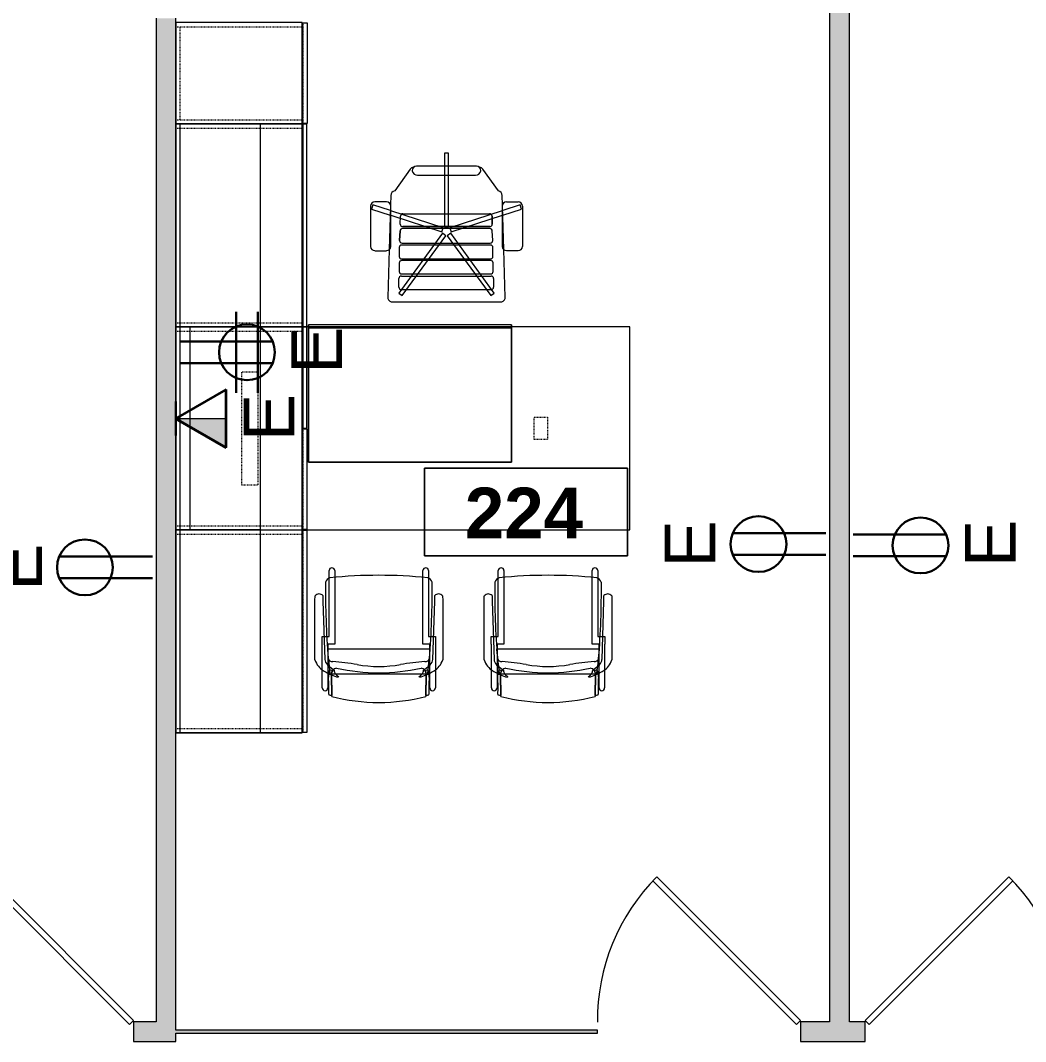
# Model space of a CAD drawing. Header units: inches. Extents: x 1180 to 3050, y -149 to 1363.
# Drawn here: x 2389.6 to 2567.9, y 672.2 to 853.4 of the extents above; entities that cross this region are included whole.
import ezdxf

# ---------------------------------------------------------------- set-up
doc = ezdxf.new("R2010")
doc.units = ezdxf.units.IN
doc.header["$MEASUREMENT"] = 0
doc.linetypes.add('Dash', pattern=[0.25, 0.125, -0.125])
for name, color, linetype, lineweight in [('A-ANNO-NOTE', 131, 'Continuous', 30), ('A-AREA-IDEN', 2, 'Continuous', 9), ('A-DOOR', 31, 'Continuous', 13), ('A-WALL-PATT', 111, 'Continuous', 13), ('I-FURN', 30, 'Continuous', 9), ('I-FURN-PNLS', 30, 'Dash', 9), ('I-WALL', 2, 'Continuous', 13)]:
    doc.layers.add(name, color=color, linetype=linetype, lineweight=lineweight)
doc.styles.add('Swis721 Lt BT', font='swissl.ttf', dxfattribs={"height": 9})
doc.styles.add('Swis721 Lt BT_B_1', font='', dxfattribs={"height": 9})
doc.styles.get('Swis721 Lt BT_B_1').set_extended_font_data('Swis721 Lt BT', bold=True)

# ---------------------------------------------------------------- blocks, each defined once
blk = doc.blocks.new('Door - Glass Single - Patch - Short Handle-6515139-FIRST FLOOR POWER _ SIGNAL')
at = {"layer": 'A-DOOR', "color": 8, "lineweight": 20}
for p, q in [((-8.16, -26.75), (17.29, -1.29)), ((17.29, -1.29), (18, -2)), ((18, -2), (-7.46, -27.46)), ((-7.46, -27.46), (-8.16, -26.75))]:
    blk.add_line(p, q, dxfattribs=at)
at = {"layer": 'A-DOOR', "lineweight": 9}
blk.add_arc((18, -2), 36, 179.5, 225, dxfattribs=at)
blk = doc.blocks.new('Door - Glass Single - Patch - Short Handle-6523773-FIRST FLOOR POWER _ SIGNAL')
at = {"layer": 'A-DOOR', "color": 8, "lineweight": 20}
for p, q in [((-7.46, 27.46), (-8.16, 26.75)), ((18, 2), (-7.46, 27.46)), ((-8.16, 26.75), (17.29, 1.29)), ((17.29, 1.29), (18, 2))]:
    blk.add_line(p, q, dxfattribs=at)
at = {"layer": 'A-DOOR', "lineweight": 9}
blk.add_arc((18, 2), 36, 135, 180.5, dxfattribs=at)
blk = doc.blocks.new('F - EXECUTIVE DESK 2 - F - EXECUTIVE DESK 2-V50-FIRST FLOOR POWER _ SIGNAL')
at = {"layer": 'I-FURN'}
for p, q in [((47.63, 66.85), (47.63, 64.52)), ((48.38, 66.85), (47.63, 66.85)), ((48.38, 64.52), (48.38, 66.85)), ((41.56, 63.98), (38.81, 60.13)), ((53.31, 64.52), (42.69, 64.52)), ((53.27, 64.52), (42.73, 64.52)), ((47.63, 64.52), (47.63, 53.75)), ((48.38, 53.75), (48.38, 64.52)), ((57.19, 60.13), (54.44, 63.98)), ((42.87, 62.9), (53.13, 62.9)), ((37.36, 58.17), (35.28, 58.17)), ((38.11, 59.31), (38.06, 57.65)), ((57.94, 57.65), (57.89, 59.31)), ((58.64, 58.17), (60.72, 58.17)), ((34.54, 57.42), (34.54, 50.28)), ((34.95, 57.64), (34.71, 56.92)), ((34.71, 56.92), (38.01, 55.85)), ((38.04, 56.63), (34.95, 57.64)), ((38.06, 57.42), (37.84, 49.74)), ((38.11, 56.61), (38.04, 56.63)), ((38.06, 57.65), (38.06, 57.47)), ((38.11, 50.28), (38.11, 57.42)), ((47.41, 53.59), (38.15, 56.6)), ((57.85, 56.6), (48.6, 53.59)), ((57.9, 50.28), (57.9, 57.42)), ((57.96, 56.63), (57.9, 56.61)), ((57.94, 57.47), (57.94, 57.65)), ((58.16, 49.74), (57.94, 57.42)), ((61.06, 57.64), (57.96, 56.63)), ((57.99, 55.85), (61.29, 56.92)), ((61.29, 56.92), (61.06, 57.64)), ((61.47, 57.42), (61.47, 50.28)), ((38.01, 55.85), (38.11, 55.82)), ((38.11, 55.82), (47.17, 52.87)), ((39.8, 54.24), (39.84, 55.66)), ((39.8, 54.24), (39.84, 55.66)), ((40.28, 56.09), (55.63, 56.09)), ((40.28, 56.09), (55.63, 56.09)), ((48.83, 52.87), (57.9, 55.82)), ((56.07, 55.66), (56.11, 54.24)), ((56.11, 54.24), (56.07, 55.66)), ((57.9, 55.82), (57.99, 55.85)), ((47.26, 52.62), (39.56, 42.02)), ((39.76, 53.03), (39.68, 51.34)), ((39.68, 51.34), (39.76, 53.03)), ((55.67, 53.45), (40.2, 53.45)), ((55.67, 53.45), (40.2, 53.45)), ((55.67, 53.79), (40.24, 53.79)), ((40.24, 53.79), (55.67, 53.79)), ((47.17, 52.87), (47.41, 53.59)), ((47.86, 52.17), (47.26, 52.62)), ((47.63, 53.75), (48.38, 53.75)), ((48.74, 52.62), (48.14, 52.17)), ((48.6, 53.59), (48.83, 52.87)), ((56.44, 42.02), (48.74, 52.62)), ((56.19, 51.34), (56.11, 53.03)), ((56.19, 51.34), (56.11, 53.03)), ((40.12, 50.88), (55.75, 50.88)), ((40.12, 50.88), (55.75, 50.88)), ((40.16, 41.57), (47.86, 52.17)), ((48.14, 52.17), (55.84, 41.57)), ((35.28, 49.53), (37.36, 49.53)), ((37.84, 49.71), (37.6, 41.21)), ((39.61, 50.08), (39.61, 48.51)), ((39.61, 50.08), (39.61, 48.51)), ((55.78, 50.52), (40.06, 50.52)), ((55.78, 50.52), (40.06, 50.52)), ((56.22, 48.51), (56.22, 50.08)), ((56.22, 48.51), (56.22, 50.08)), ((58.4, 41.21), (58.16, 49.71)), ((60.72, 49.53), (58.64, 49.53)), ((39.61, 47.35), (39.61, 45.85)), ((39.61, 47.35), (39.61, 45.85)), ((40.06, 48.07), (55.78, 48.07)), ((40.06, 48.07), (55.78, 48.07)), ((55.82, 47.79), (40.06, 47.79)), ((55.82, 47.79), (40.06, 47.79)), ((56.26, 45.85), (56.26, 47.35)), ((56.26, 45.85), (56.26, 47.35)), ((40.06, 45.41), (55.82, 45.41)), ((40.06, 45.41), (55.82, 45.41)), ((39.55, 43.05), (39.55, 44.59)), ((39.55, 43.05), (39.55, 44.59)), ((39.99, 45.03), (55.9, 45.03)), ((39.99, 45.03), (55.9, 45.03)), ((56.35, 44.59), (56.35, 43.05)), ((56.35, 44.59), (56.35, 43.05)), ((39.56, 42.02), (40.16, 41.57)), ((55.91, 42.61), (39.99, 42.61)), ((55.91, 42.61), (39.99, 42.61)), ((55.84, 41.57), (56.44, 42.02)), ((38.35, 40.44), (57.65, 40.44)), ((59.5, 36.37), (23.5, 36.37)), ((23.5, 36), (23.5, 36.37)), ((23.5, 36.37), (23.5, 36.17)), ((59.5, 36.17), (59.5, 36.37)), ((59.5, 36.37), (59.5, 36.35)), ((59.5, 36.35), (59.5, 36.3)), ((59.5, 36.3), (59.5, 36)), ((23.5, 36), (23.5, 36.18)), ((23.5, 36.18), (23.5, 36.13)), ((23.5, 36.1), (23.5, 36)), ((23.5, 36.08), (23.5, 36.02)), ((23.5, 36), (23.5, 35.94)), ((23.5, 35.87), (23.5, 36)), ((23.5, 35.93), (23.5, 35.99)), ((23.5, 35.99), (23.5, 35.87)), ((23.5, 35.94), (23.5, 35.87)), ((23.5, 35.87), (23.5, 35.93)), ((23.5, 12), (23.5, 35.87)), ((23.5, 35.87), (59.5, 35.87)), ((23.5, 35.87), (59.5, 35.87)), ((23.5, 35.86), (23.5, 12)), ((59.5, 36.13), (59.5, 36.18)), ((59.5, 36.18), (59.5, 36)), ((59.5, 36), (59.5, 36.1)), ((59.5, 36.02), (59.5, 36.08)), ((59.5, 36), (59.5, 35.87)), ((59.5, 35.94), (59.5, 36)), ((59.5, 35.87), (59.5, 35.99)), ((59.5, 35.99), (59.5, 35.93)), ((59.5, 35.87), (59.5, 35.94)), ((59.5, 35.93), (59.5, 35.87)), ((59.5, 35.87), (59.5, 12)), ((59.5, 12), (59.5, 35.86)), ((59.5, 12), (23.5, 12)), ((59.5, 12), (23.5, 12))]:
    blk.add_line(p, q, dxfattribs=at)
for centre, radius, start, end in [((42.72, 63.02), 1.5, 91.3656, 140.4552), ((42.73, 63.71), 0.819, 90, 180), ((42.87, 63.87), 0.972, 190, 270), ((53.13, 63.87), 0.972, 270, 350), ((53.27, 63.71), 0.819, 0, 90), ((53.28, 63.02), 1.5, 39.5448, 88.6344), ((38.97, 59.29), 0.861, 100.7088, 178.3747), ((57.03, 59.29), 0.861, 1.6253, 79.2912), ((35.28, 57.42), 0.746, 90, 180), ((37.36, 57.42), 0.746, 0, 90), ((58.64, 57.42), 0.746, 90, 180), ((60.72, 57.42), 0.746, 360, 90), ((35.28, 50.28), 0.746, 180, 270), ((37.36, 50.28), 0.746, 270, 0), ((58.64, 50.28), 0.746, 180, 270), ((60.72, 50.28), 0.746, 270, 0), ((38.35, 41.19), 0.75, 178.3747, 270), ((57.65, 41.19), 0.75, 270, 1.6253)]:
    blk.add_arc(centre, radius, start, end, dxfattribs=at)
for centre, major_axis, ratio, start_param, end_param in [((40.28, 55.65), (0.441, 0), 0.99965, 1.570796, 3.116145), ((40.28, 55.65), (0.441, 0), 0.99965, 1.570796, 3.116145), ((55.63, 55.65), (0.441, 0), 0.99965, 0.025448, 1.570796), ((55.63, 55.65), (0.441, 0), 0.99965, 0.025448, 1.570796), ((40.2, 53.01), (0.441, 0), 0.998574, 1.570796, 3.092009), ((40.2, 53.01), (0.441, 0), 0.998574, 1.570796, 3.092009), ((40.24, 54.23), (0.441, 0), 0.99965, 3.116145, 4.712389), ((40.24, 54.23), (0.441, 0), 0.99965, 3.116145, 4.712389), ((55.67, 54.23), (0.441, 0), 0.99965, 4.712389, 6.308633), ((55.67, 54.23), (0.441, 0), 0.99965, 4.712389, 6.308633), ((55.67, 53.01), (0.441, 0), 0.998574, 0.049584, 1.570796), ((55.67, 53.01), (0.441, 0), 0.998574, 0.049584, 1.570796), ((40.12, 51.32), (0.441, 0), 0.998574, 3.092009, 4.712389), ((40.12, 51.32), (0.441, 0), 0.998574, 3.092009, 4.712389), ((55.75, 51.32), (0.441, 0), 0.998574, 4.712389, 6.332769), ((55.75, 51.32), (0.441, 0), 0.998574, 4.712389, 6.332769), ((40.06, 50.08), (0.441, 0), 0.999403, 1.570796, 3.141593), ((40.06, 50.08), (0.441, 0), 0.999403, 1.570796, 3.141593), ((55.78, 50.08), (0.441, 0), 0.999403, 0, 1.570796), ((55.78, 50.08), (0.441, 0), 0.999403, 0, 1.570796), ((40.06, 48.51), (0.441, 0), 0.999403, 3.141593, 4.712389), ((40.06, 48.51), (0.441, 0), 0.999403, 3.141593, 4.712389), ((40.06, 47.35), (0.441, 0), 0.999591, 1.570796, 3.141593), ((40.06, 47.35), (0.441, 0), 0.999591, 1.570796, 3.141593), ((55.78, 48.51), (0.441, 0), 0.999403, 4.712389, 6.283185), ((55.78, 48.51), (0.441, 0), 0.999403, 4.712389, 5.497787), ((55.82, 47.35), (0.441, 0), 0.999591, 0, 1.570796), ((55.82, 47.35), (0.441, 0), 0.999591, 0, 1.570796), ((55.78, 48.51), (0.441, 0), 0.999403, 5.497787, 6.283185), ((40.06, 45.85), (0.441, 0), 0.999591, 3.141593, 4.712389), ((40.06, 45.85), (0.441, 0), 0.999591, 3.141593, 4.712389), ((55.82, 45.85), (0.441, 0), 0.999591, 4.712389, 6.283185), ((55.82, 45.85), (0.441, 0), 0.999591, 4.712389, 6.283185), ((39.99, 44.59), (0.441, 0), 0.994522, 1.570796, 3.141593), ((39.99, 44.59), (0.441, 0), 0.994522, 1.570796, 3.141593), ((55.9, 44.59), (0.442, 0), 0.994522, 0, 1.570796), ((55.9, 44.59), (0.442, 0), 0.994522, 0, 1.570796), ((39.99, 43.05), (0.441, 0), 0.994522, 3.141593, 4.712389), ((39.99, 43.05), (0.441, 0), 0.994522, 3.141593, 4.712389), ((55.91, 43.05), (0.441, 0), 0.994522, 4.712389, 6.283185), ((55.91, 43.05), (-0.441, 0), 0.994522, 1.570796, 3.141593)]:
    blk.add_ellipse(centre, major_axis=major_axis, ratio=ratio, start_param=start_param, end_param=end_param, dxfattribs=at)
at = {"layer": 'I-FURN-PNLS', "linetype": 'Continuous'}
for p, q in [((0, 90), (0, 72)), ((22.38, 90), (0, 90)), ((22.38, 72), (22.38, 90)), ((22.53, 89.94), (23.28, 89.94)), ((22.53, 72.06), (22.53, 89.94)), ((23.28, 89.94), (23.28, 72.06)), ((0, 72), (0, 0)), ((15, 72), (0, 72)), ((0, 72), (0, 0)), ((0.75, 72), (0, 72)), ((0.75, 72), (0, 72)), ((0, 72), (0, 0)), ((0, 72), (0, 0)), ((0.75, 72), (0, 72)), ((0, 72), (22.38, 72)), ((0, 72), (0, 36)), ((0.75, 72), (0, 72)), ((0.75, 0), (0.75, 72)), ((0.75, 0), (0.75, 72)), ((0.75, 0), (0.75, 72)), ((15, 72), (0.75, 72)), ((15, 72), (0.75, 72)), ((15, 0), (15, 72)), ((22.38, 72), (15, 72)), ((22.38, 72), (15, 72)), ((22.38, 36), (22.38, 72)), ((22.38, 36), (22.38, 72)), ((22.5, 71.94), (22.5, 36.06)), ((23.25, 71.94), (22.5, 71.94)), ((23.28, 72.06), (22.53, 72.06)), ((23.25, 36.06), (23.25, 71.94)), ((59.5, 36.37), (23.5, 36.37)), ((23.5, 36.37), (23.5, 12)), ((59.5, 12), (59.5, 36.37)), ((0, 36), (0.75, 36)), ((0, 36), (0, 0)), ((0.75, 36), (0, 36)), ((0.75, 36), (2.5, 36)), ((2.5, 36), (0.75, 36)), ((15, 36), (2.5, 36)), ((2.5, 36), (2.5, 0)), ((2.5, 36), (15, 36)), ((15, 36), (2.5, 36)), ((80.5, 36), (15, 36)), ((15, 36), (22.38, 36)), ((22.38, 36), (15, 36)), ((22.38, 0), (22.38, 36)), ((22.38, 0), (22.38, 36)), ((22.5, 36.06), (23.25, 36.06)), ((23.25, 35.94), (22.5, 35.94)), ((22.5, 35.94), (22.5, 18.06)), ((23.25, 18.06), (23.25, 35.94)), ((80.5, 0), (80.5, 36)), ((22.5, 18.06), (23.25, 18.06)), ((22.5, 17.94), (23.25, 17.94)), ((22.5, 0.06), (22.5, 17.94)), ((23.25, 17.94), (23.25, 0.06)), ((23.5, 12), (59.5, 12)), ((0, 0), (15, 0)), ((0, 0), (0.75, 0)), ((0.75, 0), (2.5, 0)), ((2.5, 0), (15, 0)), ((15, 0), (22.38, 0)), ((23.25, 0.06), (22.5, 0.06)), ((0, 0), (0.75, 0)), ((0, 0), (0.75, 0)), ((0, 0), (0, -36)), ((0, 0), (0.75, 0)), ((0, -36), (0, 0)), ((0, 0), (0, -36)), ((15, 0), (0, 0)), ((0.75, 0), (2.5, 0)), ((0.75, -36), (0.75, 0)), ((2.5, 0), (15, 0)), ((2.5, 0), (15, 0)), ((15, 0), (80.5, 0)), ((15, 0), (22.38, 0)), ((15, -36), (15, 0)), ((22.38, -36), (22.38, 0)), ((22.38, 0), (22.38, -36)), ((22.5, -0.06), (23.25, -0.06)), ((22.5, -35.94), (22.5, -0.06)), ((23.25, -0.06), (23.25, -35.94)), ((0, -36), (15, -36)), ((15, -36), (0, -36)), ((0, -36), (15, -36)), ((15, -36), (22.38, -36)), ((22.38, -36), (15, -36)), ((23.25, -35.94), (22.5, -35.94))]:
    blk.add_line(p, q, dxfattribs=at)
at = {"layer": 'I-FURN-PNLS'}
for p, q in [((0, 89.25), (22.38, 89.25)), ((0.75, 72.75), (0.75, 89.25)), ((22.53, 89.94), (22.53, 72.06)), ((0, 72.75), (22.38, 72.75)), ((0, 0), (0, 72)), ((0, 36), (0, 72)), ((0, 71.25), (0.75, 71.25)), ((0.75, 71.25), (15, 71.25)), ((15, 71.25), (22.38, 71.25)), ((22.38, 36), (22.38, 72)), ((22.5, 36.06), (22.5, 71.94)), ((0, 36.75), (0.75, 36.75)), ((0.75, 36.75), (15, 36.75)), ((15, 36.75), (22.38, 36.75)), ((0, 0), (0, 36)), ((0, 35.25), (0.75, 35.25)), ((0.75, 35.25), (2.5, 35.25)), ((2.5, 35.25), (15, 35.25)), ((15, 35.25), (22.38, 35.25)), ((22.38, 0), (22.38, 36)), ((22.5, 18.06), (22.5, 35.94)), ((11.63, 28), (11.63, 8)), ((14.63, 28), (11.63, 28)), ((14.63, 8), (14.63, 28)), ((63.57, 19.97), (65.93, 19.97)), ((63.57, 16.03), (63.57, 19.97)), ((65.93, 19.97), (65.93, 16.03)), ((22.5, 17.94), (22.5, 0.06)), ((65.93, 16.03), (63.57, 16.03)), ((11.63, 8), (14.63, 8)), ((0, 0.75), (0.75, 0.75)), ((0.75, 0.75), (2.5, 0.75)), ((2.5, 0.75), (15, 0.75)), ((15, 0.75), (22.38, 0.75)), ((22.38, 0), (22.38, -36)), ((0, 0), (0, -36)), ((0, -0.75), (15, -0.75)), ((15, -0.75), (22.38, -0.75)), ((22.5, -0.06), (22.5, -35.94)), ((0, -35.25), (15, -35.25)), ((15, -35.25), (22.38, -35.25))]:
    blk.add_line(p, q, dxfattribs=at)
blk = doc.blocks.new('F-Haworth_Chair_X99-Seminar - X99 Seminar Chair with Glides-V51-FIRST FLOOR POWER _ SIGNAL')
at = {"layer": 'I-FURN'}
for p, q in [((-8.82, 9.44), (-8.82, 10.78)), ((-8.82, -0.89), (-8.82, 9.44)), ((-7.83, 10.78), (-7.83, 9.57)), ((-7.83, 9.57), (-7.83, -2.27)), ((7.83, 9.57), (7.83, 10.78)), ((7.83, -2.27), (7.83, 9.57)), ((8.82, 10.78), (8.82, 9.44)), ((8.82, 9.44), (8.82, -0.89)), ((-11.32, 5.48), (-11.3, 6.32)), ((-11.32, -5.06), (-11.32, 5.48)), ((-9.92, 6.36), (-9.92, 5.36)), ((9.92, 5.36), (9.92, 6.36)), ((11.3, 6.32), (11.32, 5.48)), ((11.32, 5.48), (11.32, -5.06)), ((-9.92, 5.36), (-9.57, -4.97)), ((9.57, -4.97), (9.92, 5.36)), ((-10.07, -0.89), (-9.71, -0.89)), ((-10.07, -2.27), (-10.07, -0.89)), ((-9.71, -0.89), (-9.2, -0.89)), ((-9.2, -0.89), (-8.82, -0.89)), ((8.82, -0.89), (9.2, -0.89)), ((9.2, -0.89), (9.71, -0.89)), ((9.71, -0.89), (10.07, -0.89)), ((10.07, -0.89), (10.07, -2.27)), ((-10.04, -2.27), (-10.07, -2.27)), ((-10.04, -4.99), (-10.04, -2.27)), ((-9.07, -3.12), (9.07, -3.12)), ((-9.07, -3.2), (-9.07, -3.12)), ((-8.9, -4.8), (-9.06, -3.24)), ((-9.04, -2.27), (-9.04, -3.12)), ((-7.83, -2.27), (-9.04, -2.27)), ((-9.04, -3.12), (-9.04, -3.43)), ((-9.04, -3.43), (-9.04, -3.62)), ((9.04, -2.27), (7.83, -2.27)), ((9.07, -3.2), (8.9, -4.8)), ((9.04, -3.12), (9.04, -2.27)), ((9.04, -3.43), (9.04, -3.12)), ((9.04, -3.62), (9.04, -3.43)), ((9.07, -3.12), (9.07, -3.2)), ((10.04, -2.27), (10.04, -4.99)), ((10.07, -2.27), (10.04, -2.27)), ((-10.04, -6.81), (-10.04, -5)), ((-9.04, -3.62), (-9.04, -5.99)), ((-8.88, -4.99), (-8.89, -4.91)), ((-8.75, -6.22), (-8.88, -4.99)), ((8.88, -4.99), (8.75, -6.22)), ((8.88, -4.93), (8.88, -4.99)), ((9.04, -5.99), (9.04, -3.62)), ((10.04, -5), (10.04, -6.81)), ((-10.04, -10.02), (-10.04, -6.81)), ((-9.13, -5.92), (-8.07, -6.77)), ((-9.04, -5.99), (-9.04, -7.4)), ((-8.68, -6.87), (-8.75, -6.22)), ((-8.62, -7.42), (-8.68, -6.87)), ((-8.61, -6.81), (-8.23, -6.95)), ((-8.03, -6.81), (-7.95, -6.87)), ((7.95, -6.87), (8.03, -6.81)), ((8.07, -6.77), (9.13, -5.92)), ((8.23, -6.95), (8.61, -6.81)), ((8.68, -6.87), (8.62, -7.42)), ((8.75, -6.22), (8.68, -6.87)), ((9.04, -7.4), (9.04, -5.99)), ((10.04, -6.81), (10.04, -10.02)), ((-9.04, -7.4), (-9.04, -10.02)), ((-8.6, -7.6), (-8.62, -7.43)), ((-8.49, -7.6), (-8.56, -7.6)), ((-8.42, -7.57), (-8.34, -11.37)), ((-8.34, -11.52), (-8.42, -7.57)), ((-7.65, -7.6), (-8.4, -7.6)), ((7.65, -7.6), (-7.65, -7.6)), ((-7.18, -7.99), (-7.21, -8.13)), ((7.21, -8.13), (7.18, -7.99)), ((8.4, -7.6), (7.65, -7.6)), ((8.34, -11.37), (8.42, -7.57)), ((8.42, -7.57), (8.34, -11.52)), ((8.56, -7.6), (8.49, -7.6)), ((8.62, -7.43), (8.6, -7.6)), ((9.04, -10.02), (9.04, -7.4))]:
    blk.add_line(p, q, dxfattribs=at)
for centre, radius, start, end in [((-8.32, 10.78), 0.495, 0, 180), ((8.32, 10.78), 0.495, 0, 180), ((-8.21, 8.28), 1.31, 110.0433, 159.9567), ((0, -75.01), 84.96, 84.1475, 95.8525), ((8.21, 8.28), 1.31, 20.0433, 69.9567), ((144.06, 7.32), 153.52, 179.4749, 184.5213), ((-144.06, 7.32), 153.52, 355.4787, 0.5251), ((-10.58, 5.68), 0.956, 45.8901, 138.1099), ((10.58, 5.68), 0.956, 41.8901, 134.1099), ((-7.87, -3.92), 3.63, 198.1789, 238.0478), ((-8.18, -4.9), 1.39, 182.8013, 227.1078), ((-8.24, -4.59), 0.763, 194.2338, 275.7662), ((-11.32, -48.08), 42.84, 79.9767, 85.7699), ((11.32, -48.08), 42.84, 94.2301, 100.0233), ((8.24, -4.59), 0.763, 264.2338, 345.7662), ((8.18, -4.9), 1.39, 312.8922, 357.1987), ((7.87, -3.92), 3.63, 301.9522, 341.8211), ((-4.71, 1.15), 9.61, 238.0478, 243.9964), ((-5.2, -7.86), 3.74, 170.0936, 184.0143), ((-8.28, -7.33), 0.613, 122.5427, 170.0936), ((-7.37, -7.55), 1.05, 95.9554, 181.1786), ((-7.37, -7.55), 1.05, 145.2002, 181.1786), ((-6.55, -6.76), 1.38, 185.0878, 212.4248), ((0, 26.49), 33.83, 257.2285, 282.7715), ((0, 15.97), 22.19, 259.9767, 280.0233), ((7.37, -7.55), 1.05, 358.8214, 84.0446), ((6.55, -6.76), 1.38, 327.5752, 354.9122), ((7.37, -7.55), 1.05, 358.8214, 34.7998), ((8.28, -7.33), 0.613, 9.9064, 57.4573), ((5.2, -7.86), 3.74, 355.9857, 9.9064), ((4.71, 1.15), 9.61, 296.0036, 301.9522), ((-36.06, -10.03), 27.2, 357.4882, 4.0143), ((-4.71, 1.15), 9.61, 243.9964, 246.4906), ((-4.71, 1.15), 9.61, 246.6393, 247.073), ((-4.71, 1.15), 9.61, 247.2631, 254.9334), ((-6.55, -6.76), 1.38, 214.0187, 242.9497), ((6.55, -6.76), 1.38, 297.0503, 325.9813), ((4.71, 1.15), 9.61, 285.0666, 292.7369), ((4.71, 1.15), 9.61, 292.927, 293.3607), ((4.71, 1.15), 9.61, 293.5094, 295.8155), ((36.06, -10.03), 27.2, 175.9857, 182.5118), ((-9.54, -10.02), 0.498, 180, 0), ((9.54, -10.02), 0.498, 180, 0), ((0, 20.73), 33.17, 254.4478, 255.4234), ((0, 20.29), 32.89, 255.304, 284.6925), ((0, 20.73), 33.17, 284.5766, 285.5522)]:
    blk.add_arc(centre, radius, start, end, dxfattribs=at)
blk = doc.blocks.new('F-Haworth_Chair_X99-Seminar - X99 Seminar Chair with Glides-V52-FIRST FLOOR POWER _ SIGNAL')
at = {"layer": 'I-FURN'}
for p, q in [((-8.82, 9.44), (-8.82, 10.78)), ((-8.82, -0.89), (-8.82, 9.44)), ((-7.83, 10.78), (-7.83, 9.57)), ((-7.83, 9.57), (-7.83, -2.27)), ((7.83, 9.57), (7.83, 10.78)), ((7.83, -2.27), (7.83, 9.57)), ((8.82, 10.78), (8.82, 9.44)), ((8.82, 9.44), (8.82, -0.89)), ((-11.32, 5.48), (-11.3, 6.32)), ((-11.32, -5.06), (-11.32, 5.48)), ((-9.92, 6.36), (-9.92, 5.36)), ((9.92, 5.36), (9.92, 6.36)), ((11.3, 6.32), (11.32, 5.48)), ((11.32, 5.48), (11.32, -5.06)), ((-9.92, 5.36), (-9.57, -4.97)), ((9.57, -4.97), (9.92, 5.36)), ((-10.07, -0.89), (-9.71, -0.89)), ((-10.07, -2.27), (-10.07, -0.89)), ((-9.71, -0.89), (-9.2, -0.89)), ((-9.2, -0.89), (-8.82, -0.89)), ((8.82, -0.89), (9.2, -0.89)), ((9.2, -0.89), (9.71, -0.89)), ((9.71, -0.89), (10.07, -0.89)), ((10.07, -0.89), (10.07, -2.27)), ((-10.04, -2.27), (-10.07, -2.27)), ((-10.04, -4.99), (-10.04, -2.27)), ((-9.07, -3.12), (9.07, -3.12)), ((-9.07, -3.2), (-9.07, -3.12)), ((-8.9, -4.8), (-9.06, -3.24)), ((-9.04, -2.27), (-9.04, -3.12)), ((-7.83, -2.27), (-9.04, -2.27)), ((-9.04, -3.12), (-9.04, -3.43)), ((-9.04, -3.43), (-9.04, -3.62)), ((9.04, -2.27), (7.83, -2.27)), ((9.06, -3.24), (8.9, -4.8)), ((9.04, -3.12), (9.04, -2.27)), ((9.04, -3.43), (9.04, -3.12)), ((9.04, -3.62), (9.04, -3.43)), ((9.07, -3.12), (9.07, -3.2)), ((10.04, -2.27), (10.04, -4.99)), ((10.07, -2.27), (10.04, -2.27)), ((-10.04, -6.81), (-10.04, -5)), ((-9.04, -3.62), (-9.04, -5.99)), ((-8.88, -4.99), (-8.89, -4.91)), ((-8.75, -6.22), (-8.88, -4.99)), ((8.88, -4.99), (8.75, -6.22)), ((8.89, -4.91), (8.88, -4.99)), ((9.04, -5.99), (9.04, -3.62)), ((10.04, -5), (10.04, -6.81)), ((-10.04, -10.02), (-10.04, -6.81)), ((-9.13, -5.92), (-8.07, -6.77)), ((-9.04, -5.99), (-9.04, -7.4)), ((-8.68, -6.87), (-8.75, -6.22)), ((-8.62, -7.42), (-8.68, -6.87)), ((-8.61, -6.81), (-8.23, -6.95)), ((-8.03, -6.81), (-7.95, -6.87)), ((7.95, -6.87), (8.03, -6.81)), ((8.07, -6.77), (9.13, -5.92)), ((8.23, -6.95), (8.61, -6.81)), ((8.68, -6.87), (8.62, -7.42)), ((8.75, -6.22), (8.68, -6.87)), ((9.04, -7.4), (9.04, -5.99)), ((10.04, -6.81), (10.04, -10.02)), ((-9.04, -7.4), (-9.04, -10.02)), ((-8.6, -7.6), (-8.62, -7.43)), ((-8.49, -7.6), (-8.56, -7.6)), ((-8.42, -7.57), (-8.34, -11.37)), ((-8.34, -11.52), (-8.42, -7.57)), ((-7.65, -7.6), (-8.4, -7.6)), ((7.65, -7.6), (-7.65, -7.6)), ((-7.18, -7.99), (-7.21, -8.13)), ((7.21, -8.13), (7.18, -7.99)), ((8.4, -7.6), (7.65, -7.6)), ((8.34, -11.37), (8.42, -7.57)), ((8.42, -7.57), (8.34, -11.52)), ((8.56, -7.6), (8.49, -7.6)), ((8.62, -7.43), (8.6, -7.6)), ((9.04, -10.02), (9.04, -7.4))]:
    blk.add_line(p, q, dxfattribs=at)
for centre, radius, start, end in [((-8.32, 10.78), 0.495, 0, 180), ((8.32, 10.78), 0.495, 0, 180), ((-8.21, 8.28), 1.31, 110.0433, 159.9567), ((0, -75.01), 84.96, 84.1475, 95.8525), ((8.21, 8.28), 1.31, 20.0433, 69.9567), ((144.06, 7.32), 153.52, 179.4749, 184.5213), ((-144.06, 7.32), 153.52, 355.4787, 0.5251), ((-10.58, 5.68), 0.956, 45.8901, 138.1099), ((10.58, 5.68), 0.956, 41.8901, 134.1099), ((-7.87, -3.92), 3.63, 198.1789, 238.0478), ((-8.18, -4.9), 1.39, 182.8013, 227.1078), ((-8.24, -4.59), 0.763, 194.2338, 275.7662), ((-11.32, -48.08), 42.84, 79.9767, 85.7699), ((11.32, -48.08), 42.84, 94.2301, 100.0233), ((8.24, -4.59), 0.763, 264.2338, 345.7662), ((8.18, -4.9), 1.39, 312.8922, 357.1987), ((7.87, -3.92), 3.63, 301.9522, 341.8211), ((-4.71, 1.15), 9.61, 238.0478, 243.9964), ((-5.2, -7.86), 3.74, 170.0936, 184.0143), ((-8.28, -7.33), 0.613, 122.5427, 170.0936), ((-7.37, -7.55), 1.05, 95.9554, 181.1786), ((-7.37, -7.55), 1.05, 145.2002, 181.1786), ((-6.55, -6.76), 1.38, 185.0878, 212.4248), ((0, 26.49), 33.83, 257.2285, 282.7715), ((0, 15.97), 22.19, 259.9767, 280.0233), ((7.37, -7.55), 1.05, 358.8214, 84.0446), ((6.55, -6.76), 1.38, 327.5752, 354.9122), ((7.37, -7.55), 1.05, 358.8214, 34.7998), ((8.28, -7.33), 0.613, 9.9064, 57.4573), ((5.2, -7.86), 3.74, 355.9857, 9.9064), ((4.71, 1.15), 9.61, 296.0036, 301.9522), ((-36.06, -10.03), 27.2, 357.4882, 4.0143), ((-4.71, 1.15), 9.61, 243.9964, 246.4906), ((-4.71, 1.15), 9.61, 246.6393, 247.073), ((-4.71, 1.15), 9.61, 247.2631, 254.9334), ((-6.55, -6.76), 1.38, 214.0187, 242.9497), ((6.55, -6.76), 1.38, 297.0503, 311.5158), ((4.71, 1.15), 9.61, 285.0666, 292.7369), ((6.55, -6.76), 1.38, 311.5158, 325.9813), ((4.71, 1.15), 9.61, 292.927, 293.3607), ((4.71, 1.15), 9.61, 293.5094, 296.0036), ((36.06, -10.03), 27.2, 175.9857, 182.5118), ((-9.54, -10.02), 0.498, 180, 0), ((9.54, -10.02), 0.498, 180, 0), ((0, 20.73), 33.17, 254.4478, 255.4234), ((0, 20.29), 32.89, 255.304, 284.6925), ((0, 20.73), 33.17, 284.5766, 285.5522)]:
    blk.add_arc(centre, radius, start, end, dxfattribs=at)
blk = doc.blocks.new('Room Tag - Number Only-4120135-FIRST FLOOR POWER _ SIGNAL')
at = {"layer": 'A-AREA-IDEN'}
for p, q in [((-0.1881, -0.1636), (-0.1881, -0.0018)), ((-0.1881, -0.0018), (0.1869, -0.0018)), ((0.1869, -0.0018), (-0.1881, -0.0018)), ((-0.1881, -0.0018), (-0.1881, -0.1636)), ((0.1869, -0.0018), (0.1869, -0.1636)), ((0.1869, -0.1636), (0.1869, -0.0018)), ((0.1869, -0.1636), (-0.1881, -0.1636)), ((-0.1881, -0.1636), (0.1869, -0.1636))]:
    blk.add_line(p, q, dxfattribs=at)

msp = doc.modelspace()

# ---------------------------------------------------------------- hatches: boundary and pattern name
at = {"layer": 'A-ANNO-NOTE', "lineweight": 9}
msp.add_hatch(color=256, dxfattribs=at).paths.add_polyline_path([(2426.05, 777.55), (2426.05, 782.71), (2417.12, 782.71)], flags=0)
at = {"layer": 'A-WALL-PATT', "lineweight": 9}
for points in [[(2536.61, 675.75), (2536.61, 871.75), (2533.11, 871.75), (2533.11, 675.75)], [(2417.18, 675.75), (2417.18, 853.75), (2413.68, 853.75), (2413.68, 675.75)], [(2413.68, 672.25), (2417.18, 672.25), (2417.18, 675.75), (2409.68, 675.75), (2409.68, 672.25)], [(2533.11, 672.25), (2539.43, 672.25), (2539.43, 675.75), (2527.93, 675.75), (2527.93, 672.25)], [(2417.18, 673.75), (2491.93, 673.75), (2491.93, 674.25), (2417.18, 674.25)]]:
    msp.add_hatch(color=7, dxfattribs=at).paths.add_polyline_path(points, flags=0)

# ---------------------------------------------------------------- linework, layer by layer
at = {"layer": 'A-ANNO-NOTE'}
for p, q in [((2427.88, 801.68), (2427.88, 787.33)), ((2431.72, 801.68), (2431.72, 787.33)), ((2417.84, 796.42), (2434.36, 796.42)), ((2417.84, 792.59), (2434.36, 792.59)), ((2417.18, 782.75), (2426.12, 787.9)), ((2426.12, 787.9), (2426.12, 777.59)), ((2417.12, 782.71), (2426.05, 787.86)), ((2426.05, 787.86), (2426.05, 777.55)), ((2417.18, 779.75), (2417.18, 785.75)), ((2417.12, 782.71), (2426.05, 777.55)), ((2417.18, 782.75), (2426.12, 777.59)), ((2532.45, 762.4), (2515.93, 762.4)), ((2537.26, 762.17), (2553.79, 762.17)), ((2537.26, 762.17), (2553.79, 762.17)), ((2413.03, 758.28), (2396.5, 758.28)), ((2532.45, 758.57), (2515.93, 758.57)), ((2532.45, 758.57), (2515.93, 758.57)), ((2537.26, 758.34), (2553.79, 758.34)), ((2413.03, 754.45), (2396.5, 754.45)), ((2413.03, 754.45), (2396.5, 754.45))]:
    msp.add_line(p, q, dxfattribs=at)
at = {"layer": 'A-ANNO-NOTE', "lineweight": 9}
for p, q in [((2417.12, 782.71), (2426.05, 777.55)), ((2426.05, 782.71), (2417.12, 782.71)), ((2426.05, 777.55), (2426.05, 782.71))]:
    msp.add_line(p, q, dxfattribs=at)
at = {"layer": 'A-ANNO-NOTE'}
for centre in [(2429.8, 794.5), (2520.49, 760.49), (2549.22, 760.25), (2401.07, 756.36)]:
    msp.add_circle(centre, 4.95, dxfattribs=at)
at = {"layer": 'I-WALL', "color": 8, "lineweight": 20}
for p, q in [((2533.11, 871.75), (2533.11, 675.75)), ((2536.61, 675.75), (2536.61, 871.75)), ((2413.68, 853.75), (2413.68, 675.75)), ((2417.18, 674.25), (2417.18, 853.75)), ((2413.68, 675.75), (2409.68, 675.75)), ((2409.68, 675.75), (2409.68, 672.25)), ((2533.11, 675.75), (2527.93, 675.75)), ((2527.93, 675.75), (2527.93, 672.25)), ((2539.43, 675.75), (2536.61, 675.75)), ((2539.43, 672.25), (2539.43, 675.75)), ((2491.93, 674.25), (2417.18, 674.25)), ((2491.93, 673.75), (2491.93, 674.25)), ((2409.68, 672.25), (2417.18, 672.25)), ((2417.18, 672.25), (2417.18, 673.75)), ((2417.18, 673.75), (2491.93, 673.75)), ((2527.93, 672.25), (2539.43, 672.25))]:
    msp.add_line(p, q, dxfattribs=at)

# ---------------------------------------------------------------- block references
at = {"layer": 'A-AREA-IDEN', "xscale": 95.99999999999994, "yscale": 95.99999999999994, "zscale": 95.99999999999994}
msp.add_blockref('Room Tag - Number Only-4120135-FIRST FLOOR POWER _ SIGNAL', (2479.32, 774.12), dxfattribs=at)
at = {"layer": 'A-DOOR'}
for p in [(2391.68, 674), (2509.93, 674)]:
    msp.add_blockref('Door - Glass Single - Patch - Short Handle-6523773-FIRST FLOOR POWER _ SIGNAL', p, dxfattribs=at)
at = {"layer": 'A-DOOR', "rotation": 180}
msp.add_blockref('Door - Glass Single - Patch - Short Handle-6515139-FIRST FLOOR POWER _ SIGNAL', (2557.43, 674), dxfattribs=at)
at = {"layer": 'I-FURN'}
for name, p in [('F - EXECUTIVE DESK 2 - F - EXECUTIVE DESK 2-V50-FIRST FLOOR POWER _ SIGNAL', (2417.18, 763)), ('F-Haworth_Chair_X99-Seminar - X99 Seminar Chair with Glides-V52-FIRST FLOOR POWER _ SIGNAL', (2453.18, 745)), ('F-Haworth_Chair_X99-Seminar - X99 Seminar Chair with Glides-V51-FIRST FLOOR POWER _ SIGNAL', (2483.18, 745))]:
    msp.add_blockref(name, p, dxfattribs=at)

# ---------------------------------------------------------------- texts
at = {"layer": 'A-ANNO-NOTE', "lineweight": 9, "char_height": 9, "width": 9.393, "attachment_point": 1, "rotation": 90, "style": 'Swis721 Lt BT'}
for insert in [(2437.67, 790.67), (2429.21, 778.74), (2503.85, 756.31), (2557.1, 756.42), (2384.43, 752.18)]:
    msp.add_mtext('E', dxfattribs=dict(at, insert=insert))
at = {"layer": 'A-AREA-IDEN', "insert": (2468.42, 770.5), "char_height": 9, "width": 25.452, "attachment_point": 1, "style": 'Swis721 Lt BT_B_1'}
msp.add_mtext('224', dxfattribs=at)

doc.saveas('drawing.dxf')
